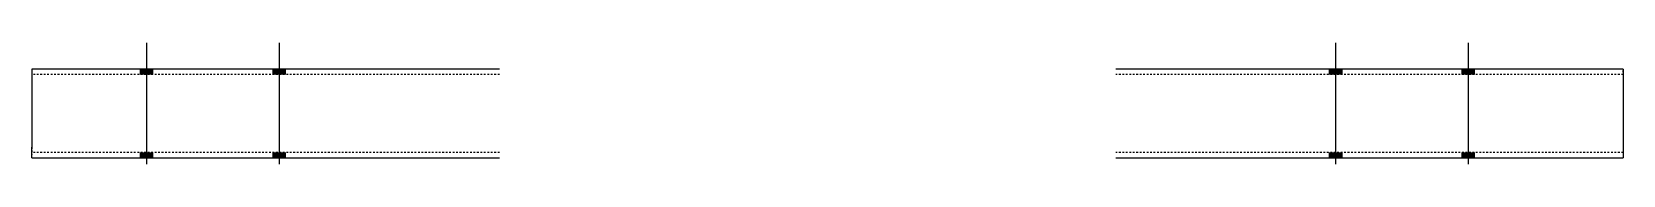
# Model space of a CAD drawing. Header units: millimetres. Extents: x 8 to 9915, y 8 to 222.
# Drawn here: x 8115 to 9915, y 11 to 148 of the extents above.
import ezdxf

# ---------------------------------------------------------------- set-up
doc = ezdxf.new("R2010")
doc.units = ezdxf.units.MM
doc.linetypes.add('DXK_LINE_DOT2', pattern=[3.9198, 1.9599, -1.9599])
doc.layers.add('STÅL', color=7, linetype='Continuous')

msp = doc.modelspace()

# ---------------------------------------------------------------- hatches: boundary and pattern name
at = {"layer": 'STÅL', "linetype": 'Continuous'}
for points in [[(8237.9, 112), (8251.9, 112), (8251.9, 118), (8237.9, 118)], [(8237.9, 112), (8251.9, 112), (8251.9, 118), (8237.9, 118)], [(8387.9, 112), (8401.9, 112), (8401.9, 118), (8387.9, 118)], [(8387.9, 112), (8401.9, 112), (8401.9, 118), (8387.9, 118)], [(9582.9, 112), (9596.9, 112), (9596.9, 118), (9582.9, 118)], [(9582.9, 112), (9596.9, 112), (9596.9, 118), (9582.9, 118)], [(9732.9, 112), (9746.9, 112), (9746.9, 118), (9732.9, 118)], [(9732.9, 112), (9746.9, 112), (9746.9, 118), (9732.9, 118)], [(8237.9, 18), (8251.9, 18), (8251.9, 24), (8237.9, 24)], [(8237.9, 18), (8251.9, 18), (8251.9, 24), (8237.9, 24)], [(8387.9, 18), (8401.9, 18), (8401.9, 24), (8387.9, 24)], [(8387.9, 18), (8401.9, 18), (8401.9, 24), (8387.9, 24)], [(9582.9, 18), (9596.9, 18), (9596.9, 24), (9582.9, 24)], [(9582.9, 18), (9596.9, 18), (9596.9, 24), (9582.9, 24)], [(9732.9, 18), (9746.9, 18), (9746.9, 24), (9732.9, 24)], [(9732.9, 18), (9746.9, 18), (9746.9, 24), (9732.9, 24)]]:
    msp.add_hatch(color=3, dxfattribs=at).paths.add_polyline_path(points)

# ---------------------------------------------------------------- linework, layer by layer
at = {"layer": 'STÅL', "color": 3, "linetype": 'Continuous'}
for p, q in [((8244.9, 10.5), (8244.9, 148)), ((8244.9, 10.5), (8244.9, 148)), ((8394.9, 10.5), (8394.9, 148)), ((8394.9, 10.5), (8394.9, 148)), ((9589.9, 10.5), (9589.9, 148)), ((9589.9, 10.5), (9589.9, 148)), ((9739.9, 10.5), (9739.9, 148)), ((9739.9, 10.5), (9739.9, 148)), ((8237.9, 112), (8237.9, 118)), ((8237.9, 112), (8237.9, 118)), ((8251.9, 112), (8251.9, 118)), ((8251.9, 112), (8251.9, 118)), ((8387.9, 112), (8387.9, 118)), ((8387.9, 112), (8387.9, 118)), ((8401.9, 112), (8401.9, 118)), ((8401.9, 112), (8401.9, 118)), ((9582.9, 112), (9582.9, 118)), ((9582.9, 112), (9582.9, 118)), ((9596.9, 112), (9596.9, 118)), ((9596.9, 112), (9596.9, 118)), ((9732.9, 112), (9732.9, 118)), ((9732.9, 112), (9732.9, 118)), ((9746.9, 112), (9746.9, 118)), ((9746.9, 112), (9746.9, 118)), ((8237.9, 18), (8237.9, 24)), ((8237.9, 18), (8237.9, 24)), ((8251.9, 18), (8251.9, 24)), ((8251.9, 18), (8251.9, 24)), ((8387.9, 18), (8387.9, 24)), ((8387.9, 18), (8387.9, 24)), ((8401.9, 18), (8401.9, 24)), ((8401.9, 18), (8401.9, 24)), ((9582.9, 18), (9582.9, 24)), ((9582.9, 18), (9582.9, 24)), ((9596.9, 18), (9596.9, 24)), ((9596.9, 18), (9596.9, 24)), ((9732.9, 18), (9732.9, 24)), ((9732.9, 18), (9732.9, 24)), ((9746.9, 18), (9746.9, 24)), ((9746.9, 18), (9746.9, 24))]:
    msp.add_line(p, q, dxfattribs=at)
at = {"layer": 'STÅL', "color": 2, "linetype": 'Continuous'}
for p, q in [((8114.9, 118), (8114.9, 106)), ((8643.9, 118), (8114.9, 118)), ((9914.9, 118), (9340.9, 118)), ((9914.9, 118), (9914.9, 117.1)), ((9914.9, 117.1), (9914.9, 106)), ((8114.9, 106), (8114.9, 30)), ((9914.9, 106), (9914.9, 30)), ((8114.9, 18.9), (8114.9, 30)), ((8114.9, 18), (8114.9, 18.9)), ((9914.9, 30), (9914.9, 18)), ((8114.9, 18), (8643.9, 18)), ((9340.9, 18), (9914.9, 18))]:
    msp.add_line(p, q, dxfattribs=at)
at = {"layer": 'STÅL', "color": 7, "linetype": 'DXK_LINE_DOT2'}
for p, q in [((8114.9, 118), (8114.9, 117.1)), ((8114.9, 117.1), (8114.9, 114.5)), ((8643.9, 112), (8114.9, 112)), ((9914.9, 112), (9340.9, 112)), ((9914.9, 114.5), (9914.9, 118)), ((8114.9, 30), (8114.9, 21.5)), ((8643.9, 24), (8114.9, 24)), ((9914.9, 24), (9340.9, 24))]:
    msp.add_line(p, q, dxfattribs=at)

doc.saveas('drawing.dxf')
